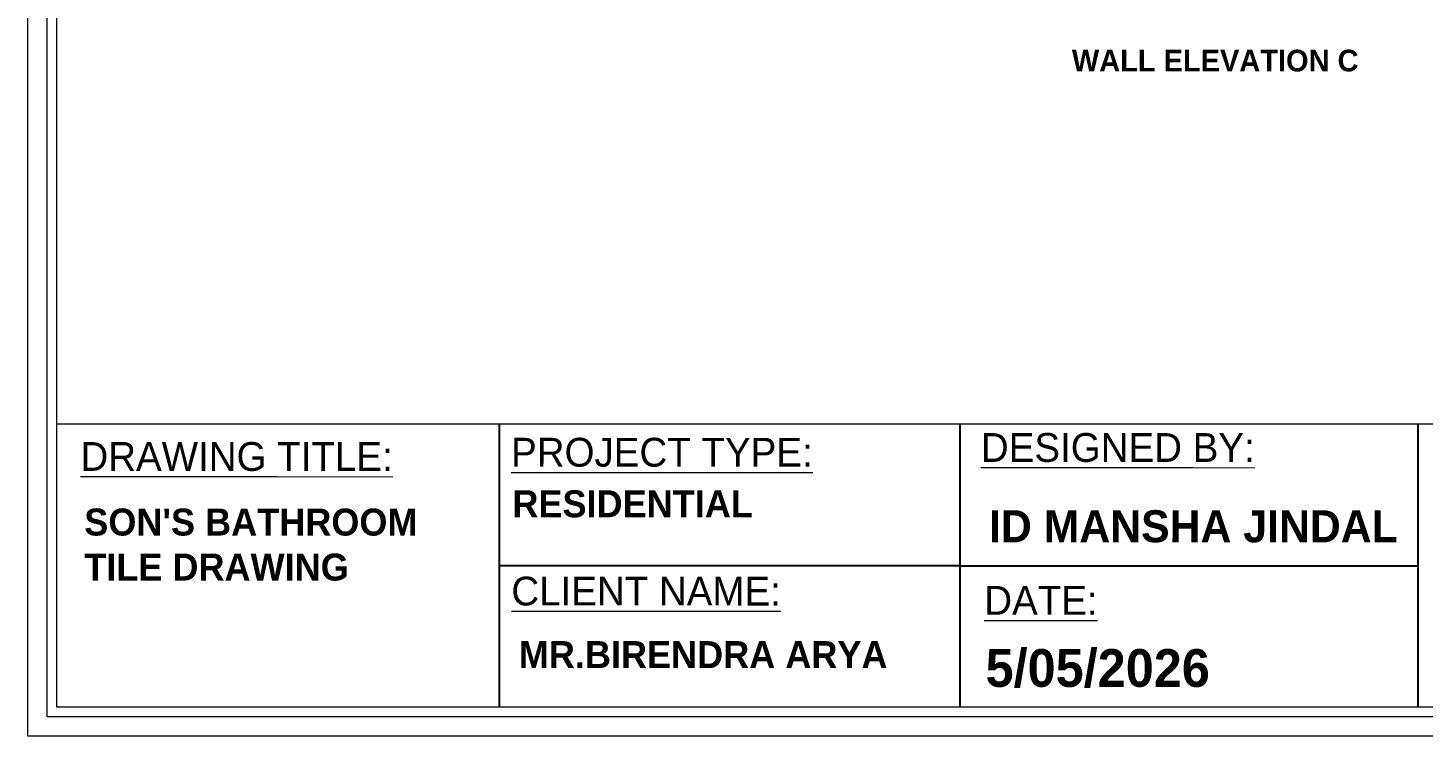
# Model space of a CAD drawing. Header units: inches. Extents: x 9636 to 21597, y -10243 to 557.
# Drawn here: x 16481.2 to 16738.7, y -9793.2 to -9662.6 of the extents above; entities that cross this region are included whole.
import ezdxf

# ---------------------------------------------------------------- set-up
doc = ezdxf.new("R2010")
doc.units = ezdxf.units.IN
doc.header["$MEASUREMENT"] = 0
doc.layers.add('FURNI', color=140, linetype='Continuous', lineweight=18)
doc.styles.add('HEMI', font='stylu.ttf')

msp = doc.modelspace()

# ---------------------------------------------------------------- linework, layer by layer
at = {"color": 18, "true_color": 0x000000}
for p, q in [((16568.15, -9735.67), (16568.15, -9787.88)), ((16653.16, -9735.67), (16653.16, -9787.88)), ((16737.72, -9735.67), (16737.72, -9787.88)), ((16653.16, -9761.77), (16568.15, -9761.77)), ((16653.16, -9761.77), (16737.72, -9761.77))]:
    msp.add_line(p, q, dxfattribs=at)
at = {"layer": 'FURNI', "color": 18, "true_color": 0x000000}
msp.add_line((16901.21, -9735.67), (16486.52, -9735.67), dxfattribs=at)
for points in [[(16481.21, -9793.19), (16481.21, -9198), (16906.52, -9198), (16906.52, -9793.19)], [(16484.75, -9789.65), (16484.75, -9201.54), (16902.98, -9201.54), (16902.98, -9789.65)], [(16486.52, -9787.88), (16486.52, -9203.31), (16901.21, -9203.31), (16901.21, -9787.88)]]:
    msp.add_lwpolyline(points, close=True, dxfattribs=at)

# ---------------------------------------------------------------- texts
at = {"color": 1, "lineweight": 15, "insert": (16740.88, -9666.62), "char_height": 4, "width": 81.1585, "attachment_point": 3, "rotation": 0.0094, "style": 'HEMI'}
msp.add_mtext('\\pxqc;{\\fStylus BT|b1|i0|c0|p34;WALL ELEVATION C}', dxfattribs=at)
at = {"lineweight": 15, "attachment_point": 1, "rotation": 359.9906, "style": 'HEMI'}
for s, insert, char_height, width in [('{\\LDRAWING TITLE:}', (16490.9, -9738.97), 5.3126, 59.1529), ('{\\LPROJECT TYPE:}', (16570.37, -9738.19), 5.3126, 55.8046), ('{\\LDESIGNED BY:}', (16657.07, -9737.31), 5.3126, 56.1214), ('{\\fStylus BT|b1|i0|c0|p34;RESIDENTIAL}', (16570.61, -9747.86), 4.9778, 83.9189), ("{\\fStylus BT|b1|i0|c0|p34;SON'S BATHROOM \\PTILE DRAWING}", (16491.61, -9751.23), 4.9778, 83.9189), ('{\\fStylus BT|b1|i0|c0|p34;ID MANSHA JINDAL}', (16658.57, -9751.54), 5.9029, 78.2925), ('{\\LCLIENT NAME:}', (16570.42, -9763.79), 5.3126, 54.8914), ('{\\LDATE:}', (16657.69, -9765.5), 5.313, 41.0929), ('{\\fStylus BT|b1|i0|c0|p34;MR.BIRENDRA ARYA}', (16571.79, -9775.67), 4.9778, 83.9189), ('{\\fStylus BT|b1|i0|c0|p34;5/05/2026}', (16657.93, -9777.15), 6.9574, 53.8151)]:
    msp.add_mtext(s, dxfattribs=dict(at, insert=insert, char_height=char_height, width=width))

doc.saveas('drawing.dxf')
